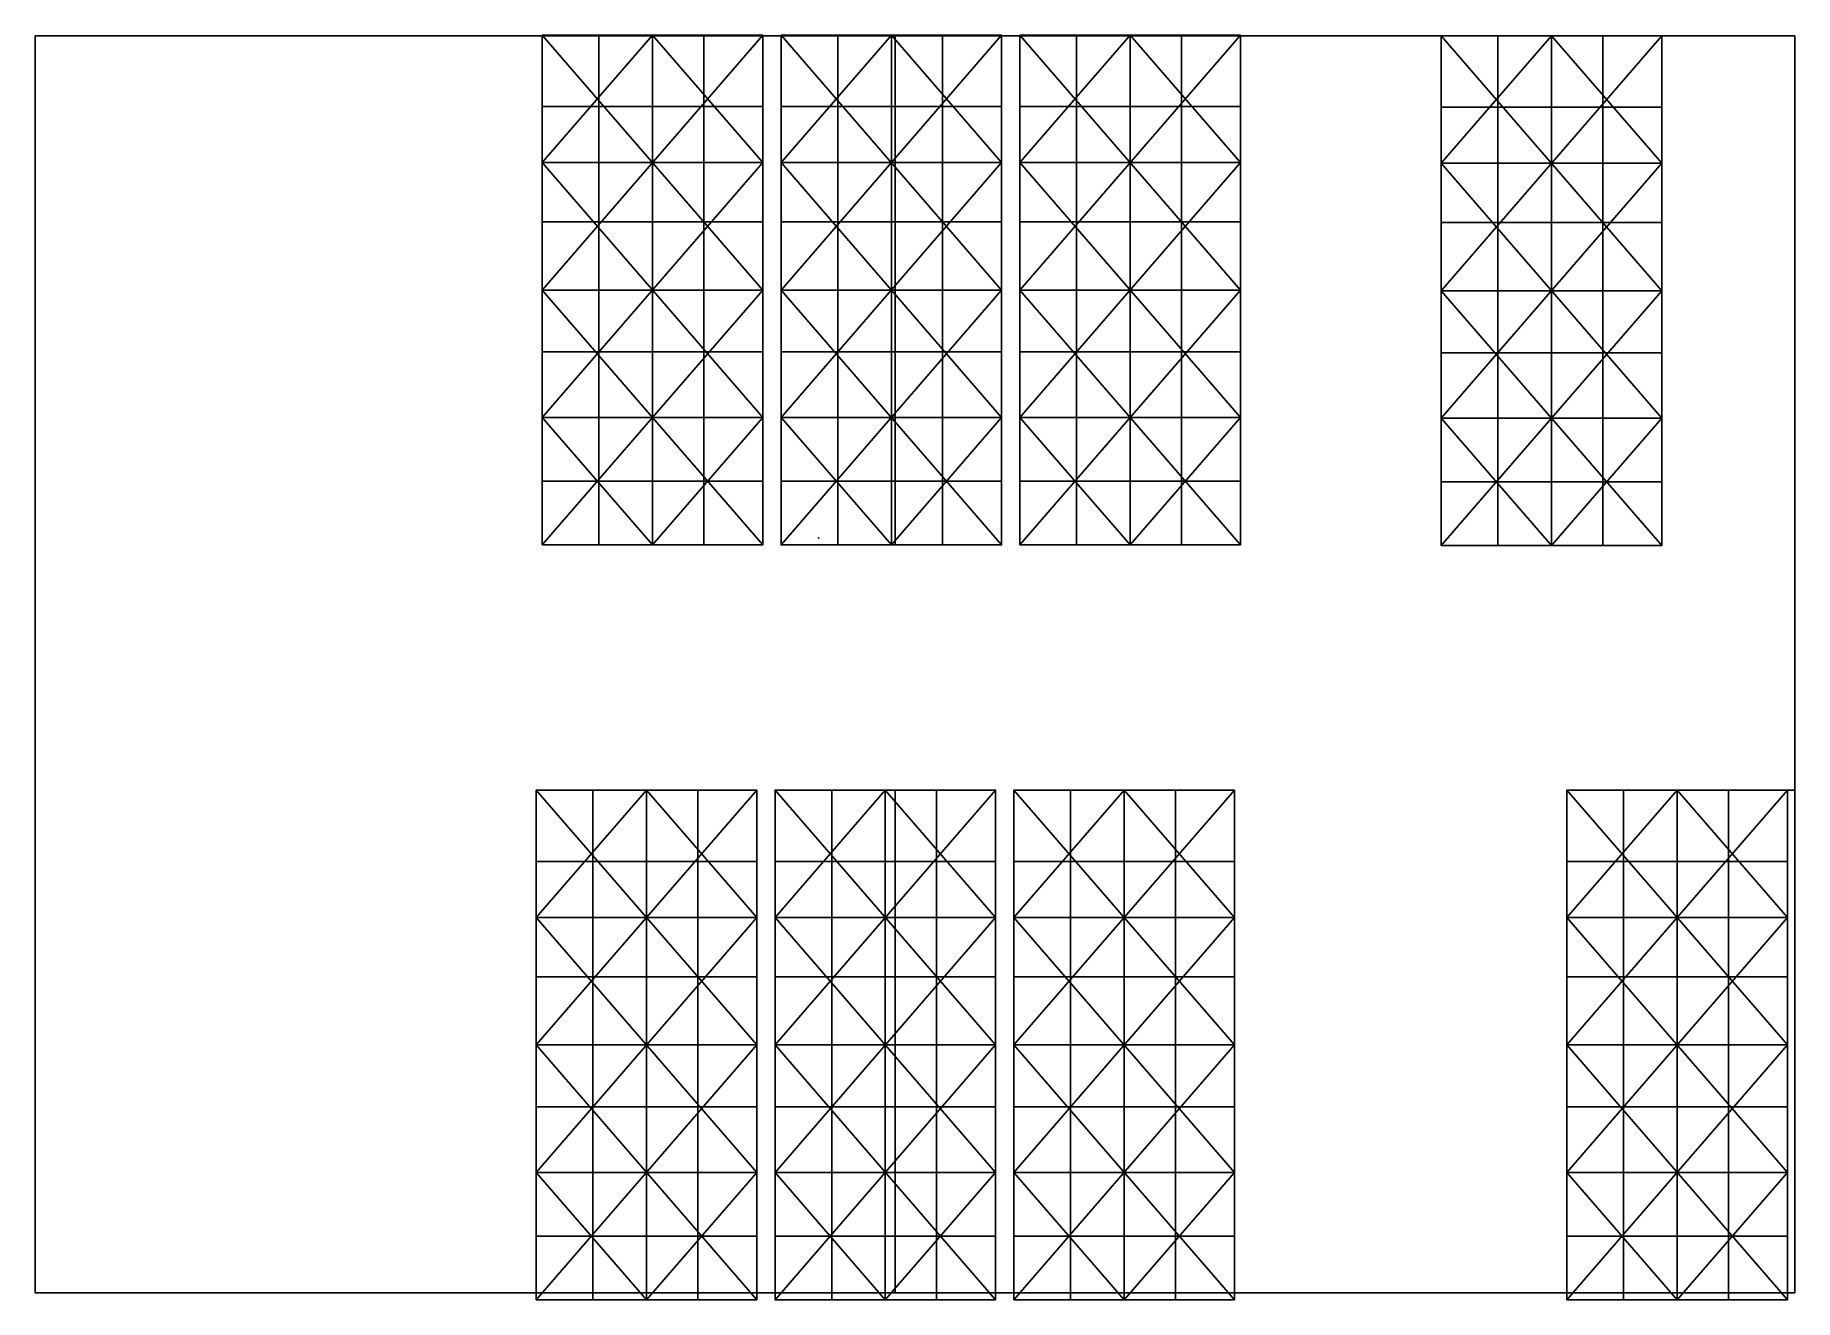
# Model space of a CAD drawing. Header units: millimetres. Extents: x 0 to 70, y -0.3 to 50.
import ezdxf

# ---------------------------------------------------------------- set-up
doc = ezdxf.new("R2010")
doc.units = ezdxf.units.MM
doc.layers.get('0').update_dxf_attribs({"linetype": 'CONTINUOUS'})

msp = doc.modelspace()

# ---------------------------------------------------------------- linework, layer by layer
for p, q in [((20.174, 44.958), (24.559, 50.028)), ((20.174, 30.028), (20.174, 50.028)), ((20.174, 50.028), (28.944, 50.028)), ((22.427, 50.028), (22.427, 29.75)), ((28.944, 44.958), (24.559, 50.028)), ((24.559, 29.75), (24.559, 50.028)), ((26.598, 50.028), (26.598, 29.75)), ((29.674, 39.889), (38.444, 50.028)), ((29.674, 29.75), (29.674, 50.028)), ((29.674, 30.028), (29.674, 50.028)), ((31.927, 50.028), (31.927, 29.75)), ((34.059, 29.75), (34.059, 50.028)), ((34.214, 50), (34.214, 29.75)), ((36.098, 50.028), (36.098, 29.75)), ((39.174, 30.028), (39.174, 50.028)), ((39.174, 50.028), (47.944, 50.028)), ((41.427, 50.028), (41.427, 29.75)), ((43.559, 29.75), (43.559, 50.028)), ((45.598, 50.028), (45.598, 29.75)), ((58.187, 50), (58.187, 29.722)), ((64.704, 44.931), (60.319, 50)), ((62.358, 50), (62.358, 29.722)), ((20.174, 47.187), (28.944, 47.187)), ((29.674, 47.187), (38.444, 47.187)), ((39.174, 47.187), (47.944, 47.187)), ((55.934, 47.16), (64.704, 47.16)), ((29.674, 34.819), (38.444, 44.958)), ((38.444, 34.819), (29.674, 44.958)), ((39.174, 34.819), (47.944, 44.958)), ((47.944, 34.819), (39.174, 44.958)), ((64.704, 34.792), (55.934, 44.931)), ((20.174, 42.598), (28.944, 42.598)), ((29.674, 42.598), (38.444, 42.598)), ((39.174, 42.598), (47.944, 42.598)), ((55.934, 42.571), (64.704, 42.571)), ((20.174, 39.889), (28.944, 39.889)), ((29.674, 39.889), (38.444, 29.75)), ((29.674, 39.889), (38.444, 39.889)), ((39.174, 39.889), (47.944, 29.75)), ((39.174, 29.75), (47.944, 39.889)), ((55.934, 39.861), (64.704, 39.861)), ((20.174, 37.426), (28.944, 37.426)), ((29.674, 37.426), (38.444, 37.426)), ((39.174, 37.426), (47.944, 37.426)), ((55.934, 37.398), (64.704, 37.398)), ((20.174, 34.819), (24.559, 34.819)), ((24.559, 34.819), (28.944, 34.819)), ((29.674, 34.819), (34.059, 34.819)), ((34.059, 29.75), (29.674, 34.819)), ((34.059, 29.75), (38.444, 34.819)), ((34.059, 34.819), (38.444, 34.819)), ((43.559, 29.75), (39.174, 34.819)), ((39.174, 34.819), (43.559, 34.819)), ((43.559, 29.75), (47.944, 34.819)), ((43.559, 34.819), (47.944, 34.819)), ((55.934, 34.792), (60.319, 34.792)), ((60.319, 29.722), (64.704, 34.792)), ((60.319, 34.792), (64.704, 34.792)), ((20.174, 32.285), (28.944, 32.285)), ((29.674, 32.285), (38.444, 32.285)), ((39.174, 32.285), (47.944, 32.285)), ((55.934, 32.257), (64.704, 32.257)), ((20.174, 29.75), (28.944, 29.75)), ((19.934, 20), (28.704, 9.861)), ((19.934, 0), (19.934, 20)), ((22.187, 20), (22.187, -0.278)), ((24.319, -0.278), (24.319, 20)), ((26.358, 20), (26.358, -0.278)), ((28.704, -0.278), (28.704, 20)), ((29.434, 20), (38.204, 9.861)), ((29.434, 0), (29.434, 20)), ((31.687, 20), (31.687, -0.278)), ((33.819, -0.278), (33.819, 20)), ((34.214, 20), (34.214, 0)), ((35.858, 20), (35.858, -0.278)), ((38.204, -0.278), (38.204, 20)), ((38.934, 0), (38.934, 20)), ((38.934, 9.861), (47.704, 20)), ((38.934, 20), (47.704, 9.861)), ((41.187, 20), (41.187, -0.278)), ((47.704, 14.931), (43.319, 20)), ((45.358, 20), (45.358, -0.278)), ((60.934, 20), (70, 20)), ((60.934, 0), (60.934, 20)), ((60.934, 20), (69.704, 9.861)), ((63.187, 20), (63.187, -0.278)), ((65.319, -0.278), (65.319, 20)), ((67.358, 20), (67.358, -0.278)), ((69.704, -0.278), (69.704, 20)), ((19.934, 17.16), (28.704, 17.16)), ((29.434, 17.16), (38.204, 17.16)), ((38.934, 17.16), (47.704, 17.16)), ((60.934, 17.16), (69.704, 17.16)), ((28.704, 4.792), (19.934, 14.931)), ((19.934, 4.792), (28.704, 14.931)), ((38.204, 4.792), (29.434, 14.931)), ((29.434, 4.792), (38.204, 14.931)), ((47.704, 4.792), (38.934, 14.931)), ((65.319, 14.931), (60.934, 14.931)), ((69.704, 14.931), (65.319, 14.931)), ((19.934, 12.571), (28.704, 12.571)), ((29.434, 12.571), (38.204, 12.571)), ((38.934, 12.571), (47.704, 12.571)), ((60.934, 12.571), (69.704, 12.571)), ((19.934, 9.861), (28.704, 9.861)), ((19.934, -0.278), (28.704, 9.861)), ((29.434, 9.861), (38.204, 9.861)), ((29.434, -0.278), (38.204, 9.861)), ((38.934, 9.861), (47.704, 9.861)), ((38.934, -0.278), (47.704, 9.861)), ((38.934, 9.861), (47.704, -0.278)), ((60.934, 9.861), (69.704, -0.278)), ((19.934, 7.398), (28.704, 7.398)), ((29.434, 7.398), (38.204, 7.398)), ((38.934, 7.398), (47.704, 7.398)), ((60.934, 7.398), (69.704, 7.398)), ((38.934, 4.792), (43.319, 4.792)), ((43.319, -0.278), (47.704, 4.792)), ((43.319, 4.792), (47.704, 4.792)), ((65.319, -0.278), (60.934, 4.792)), ((65.319, -0.278), (69.704, 4.792)), ((19.934, 2.257), (28.704, 2.257)), ((29.434, 2.257), (38.204, 2.257)), ((38.934, 2.257), (47.704, 2.257)), ((60.934, 2.257), (69.704, 2.257)), ((60.934, -0.278), (69.704, -0.278))]:
    msp.add_line(p, q)
for points in [[(0, 0), (70, 0), (70, 50), (0, 50)], [(20.174, 29.75), (28.944, 39.889), (20.174, 50.028)], [(20.174, 39.889), (28.944, 29.75), (28.944, 50.028)], [(29.674, 50.028), (38.444, 50.028), (38.444, 29.75), (29.674, 29.75), (38.444, 39.889)], [(29.674, 44.958), (34.059, 50.028), (38.444, 44.958), (34.059, 44.958)], [(39.174, 44.958), (43.559, 50.028), (47.944, 44.958), (43.559, 44.958)], [(39.174, 29.75), (39.174, 50.028), (47.944, 39.889), (39.174, 39.889), (47.944, 50.028), (47.944, 29.75)], [(55.934, 29.722), (64.704, 29.722), (55.934, 29.722), (64.704, 39.861), (55.934, 50)], [(60.319, 44.931), (55.934, 44.931), (60.319, 50), (60.319, 29.722), (55.934, 34.792), (64.704, 44.931)], [(64.704, 29.722), (64.704, 50), (55.934, 39.861)], [(24.559, 29.75), (28.944, 34.819), (20.174, 44.958), (24.559, 44.958), (28.944, 44.958), (20.174, 34.819)], [(28.704, 14.931), (24.319, 14.931), (19.934, 14.931), (24.319, 20)], [(19.934, 9.861), (28.704, -0.278), (19.934, -0.278), (19.934, 20), (28.704, 20)], [(38.204, 14.931), (33.819, 14.931), (29.434, 14.931), (33.819, 20)], [(29.434, 9.861), (38.204, -0.278), (29.434, -0.278), (29.434, 20), (38.204, 20)], [(43.319, 14.931), (38.934, 14.931), (43.319, 20), (43.319, -0.278), (38.934, 4.792), (47.704, 14.931)], [(47.704, -0.278), (47.704, 20), (38.934, 20), (38.934, -0.278)], [(60.934, 4.792), (69.704, 14.931), (65.319, 20), (60.934, 14.931), (69.704, 4.792), (65.319, 4.792)], [(60.934, 9.861), (69.704, 20), (60.934, 20), (60.934, -0.278), (69.704, 9.861)], [(24.319, 4.792), (28.704, 4.792), (24.319, -0.278), (19.934, 4.792)], [(33.819, 4.792), (38.204, 4.792), (33.819, -0.278), (29.434, 4.792)]]:
    msp.add_lwpolyline(points, close=True)
for p in [(31.174, 30.028), (0, 0)]:
    msp.add_point(p)

doc.saveas('drawing.dxf')
